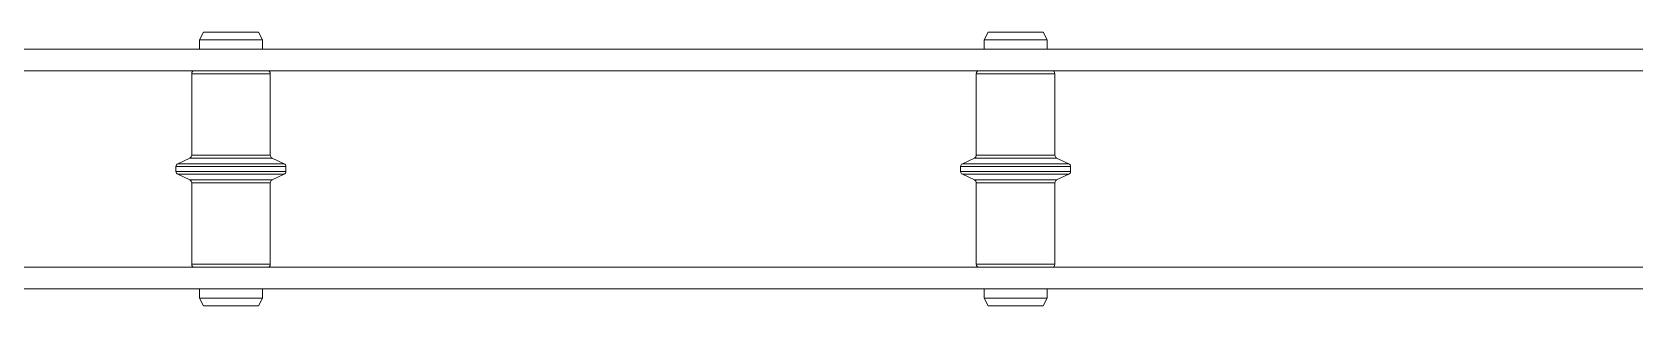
# Model space of a CAD drawing. Header units: feet. Extents: x -21 to 5170, y -254 to 1413.
# Drawn here: x 2308.54 to 2316.8, y 56.21 to 57.62 of the extents above; entities that cross this region are included whole.
import ezdxf

# ---------------------------------------------------------------- set-up
doc = ezdxf.new("R2010")
doc.units = ezdxf.units.FT
doc.header["$MEASUREMENT"] = 0
doc.layers.add('ATI CENTER SUPPORT', color=7, linetype='Continuous')

msp = doc.modelspace()

# ---------------------------------------------------------------- linework, layer by layer
at = {"layer": 'ATI CENTER SUPPORT', "color": 8, "linetype": 'Continuous', "lineweight": 15}
for p, q in [((2309.42629, 57.62451), (2309.40573, 57.58439)), ((2309.40573, 57.58439), (2309.72967, 57.5844)), ((2309.40573, 57.58439), (2309.40573, 57.5366)), ((2309.42629, 57.62451), (2309.70911, 57.62451)), ((2309.72967, 57.5844), (2309.70911, 57.62451)), ((2309.72967, 57.5366), (2309.72967, 57.5844)), ((2313.46969, 57.62453), (2313.44913, 57.58442)), ((2313.44913, 57.58442), (2313.44913, 57.53662)), ((2313.44913, 57.58442), (2313.77307, 57.58442)), ((2313.46969, 57.62453), (2313.75251, 57.62453)), ((2313.77307, 57.58442), (2313.75251, 57.62453)), ((2313.77307, 57.53662), (2313.77307, 57.58442)), ((2325.90629, 57.5367), (2305.49583, 57.53658)), ((2325.90629, 57.42534), (2305.49583, 57.42522)), ((2309.77017, 57.40982), (2309.36524, 57.40981)), ((2309.36524, 57.40981), (2309.36524, 56.98985)), ((2309.77017, 56.98985), (2309.77017, 57.40982)), ((2313.40864, 57.40984), (2313.40864, 56.98987)), ((2313.81357, 57.40984), (2313.40864, 57.40984)), ((2313.81357, 56.98988), (2313.81357, 57.40984)), ((2309.28426, 56.93203), (2309.85115, 56.93204)), ((2309.28426, 56.93203), (2309.28426, 56.90613)), ((2309.35616, 56.97559), (2309.29335, 56.9463)), ((2309.29335, 56.9463), (2309.84207, 56.9463)), ((2309.77925, 56.97559), (2309.35616, 56.97559)), ((2309.36524, 56.98985), (2309.77017, 56.98985)), ((2309.84207, 56.9463), (2309.77925, 56.97559)), ((2309.85115, 56.90614), (2309.85115, 56.93204)), ((2313.32766, 56.93206), (2313.32766, 56.90616)), ((2313.32766, 56.93206), (2313.89455, 56.93206)), ((2313.39956, 56.97561), (2313.33675, 56.94632)), ((2313.33675, 56.94632), (2313.88547, 56.94632)), ((2313.82266, 56.97561), (2313.39956, 56.97561)), ((2313.40864, 56.98987), (2313.81357, 56.98988)), ((2313.88547, 56.94632), (2313.82266, 56.97561)), ((2313.89455, 56.90616), (2313.89455, 56.93206)), ((2309.28426, 56.90613), (2309.85115, 56.90614)), ((2309.29335, 56.89187), (2309.84207, 56.89188)), ((2309.29335, 56.89187), (2309.35616, 56.86258)), ((2309.35616, 56.86258), (2309.77925, 56.86259)), ((2309.36524, 56.84832), (2309.36525, 56.42836)), ((2309.77017, 56.84832), (2309.36524, 56.84832)), ((2309.77017, 56.42836), (2309.77017, 56.84832)), ((2309.77925, 56.86259), (2309.84207, 56.89188)), ((2313.32766, 56.90616), (2313.89455, 56.90616)), ((2313.33675, 56.8919), (2313.39956, 56.86261)), ((2313.33675, 56.8919), (2313.88547, 56.8919)), ((2313.39956, 56.86261), (2313.82266, 56.86261)), ((2313.40864, 56.84834), (2313.40865, 56.42838)), ((2313.81357, 56.84835), (2313.40864, 56.84834)), ((2313.81357, 56.42838), (2313.81357, 56.84835)), ((2313.82266, 56.86261), (2313.88547, 56.8919)), ((2309.36525, 56.42836), (2309.77017, 56.42836)), ((2313.40865, 56.42838), (2313.81357, 56.42838)), ((2325.90629, 56.41303), (2305.49583, 56.41291)), ((2325.90629, 56.30167), (2305.49583, 56.30155)), ((2309.40574, 56.30157), (2309.40574, 56.25378)), ((2309.40574, 56.25378), (2309.4263, 56.21366)), ((2309.40574, 56.25378), (2309.72968, 56.25378)), ((2309.70912, 56.21367), (2309.72968, 56.25378)), ((2309.72968, 56.25378), (2309.72968, 56.30158)), ((2313.44914, 56.3016), (2313.44914, 56.2538)), ((2313.44914, 56.2538), (2313.4697, 56.21369)), ((2313.44914, 56.2538), (2313.77308, 56.2538)), ((2313.75252, 56.21369), (2313.77308, 56.2538)), ((2313.77308, 56.2538), (2313.77308, 56.3016)), ((2309.4263, 56.21366), (2309.70912, 56.21367)), ((2313.4697, 56.21369), (2313.75252, 56.21369))]:
    msp.add_line(p, q, dxfattribs=at)
for centre, radius, start, end in [((2309.38067, 57.40981), 0.01543, 90.000338, 180.000338), ((2309.75474, 57.40982), 0.01543, 0.000338, 90.000338), ((2313.42407, 57.40984), 0.01543, 90.000338, 180.000338), ((2313.79814, 57.40984), 0.01543, 0.000338, 90.000338), ((2309.29999, 56.93203), 0.01574, 115.000338, 180.000338), ((2309.34951, 56.98985), 0.01574, 295.000338, 0.000338), ((2309.7859, 56.98985), 0.01574, 180.000338, 245.000338), ((2309.83542, 56.93204), 0.01574, 0.000338, 65.000338), ((2313.3434, 56.93206), 0.01574, 115.000338, 180.000338), ((2313.39291, 56.98987), 0.01574, 295.000338, 0.000338), ((2313.82931, 56.98988), 0.01574, 180.000338, 245.000338), ((2313.87882, 56.93206), 0.01574, 0.000338, 65.000338), ((2309.29999, 56.90613), 0.01574, 180.000338, 245.000338), ((2309.34951, 56.84832), 0.01574, 0.000338, 65.000338), ((2309.78591, 56.84832), 0.01574, 115.000338, 180.000338), ((2309.83542, 56.90614), 0.01574, 295.000338, 0.000338), ((2313.3434, 56.90616), 0.01574, 180.000338, 245.000338), ((2313.39291, 56.84834), 0.01574, 0.000338, 65.000338), ((2313.82931, 56.84835), 0.01574, 115.000338, 180.000338), ((2313.87882, 56.90616), 0.01574, 295.000338, 0.000338), ((2309.38067, 56.42836), 0.01543, 180.000338, 270.000338), ((2309.75474, 56.42836), 0.01543, 270.000338, 0.000338), ((2313.42407, 56.42838), 0.01543, 180.000338, 270.000338), ((2313.79815, 56.42838), 0.01543, 270.000338, 0.000338)]:
    msp.add_arc(centre, radius, start, end, dxfattribs=at)

doc.saveas('drawing.dxf')
